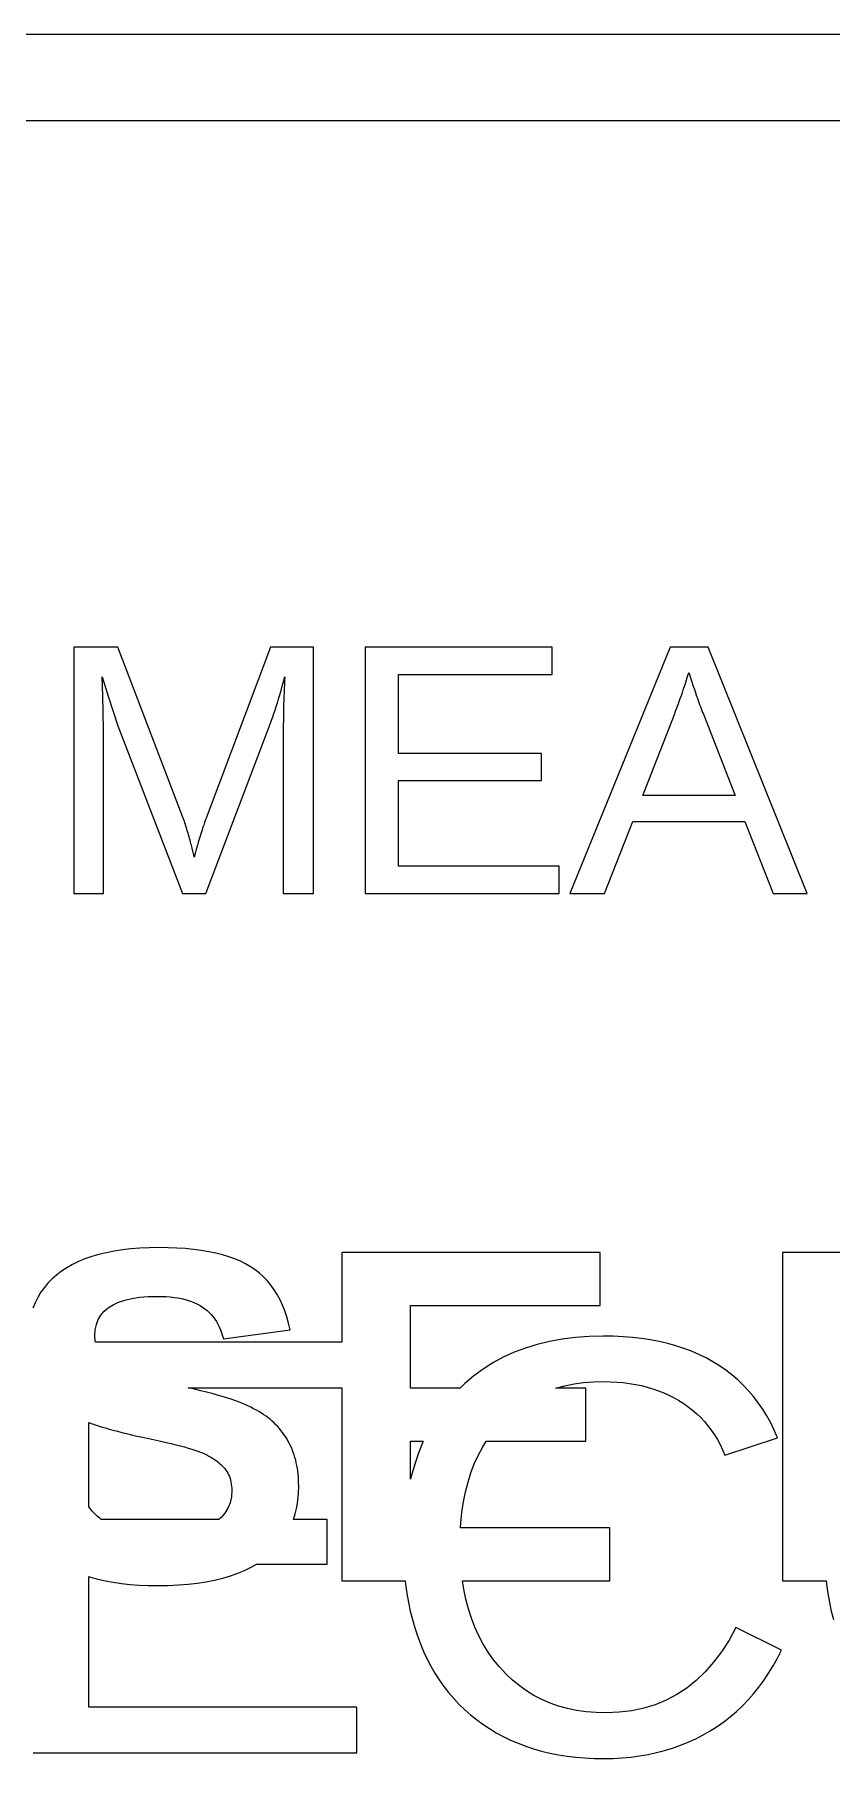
# Model space of a CAD drawing. Header units: metres. Extents: x -140 to 140, y -90 to 90.
# Drawn here: x 53.25 to 62.52, y -70.07 to -50 of the extents above; entities that cross this region are included whole.
import ezdxf

# ---------------------------------------------------------------- set-up
doc = ezdxf.new("R2010")
doc.units = ezdxf.units.M

msp = doc.modelspace()

# ---------------------------------------------------------------- linework, layer by layer
for p, q in [((70, -50), (40, -50)), ((41, -51), (70, -51)), ((54.2189, -57.1336), (53.7083, -57.1336)), ((53.7083, -57.1336), (53.7083, -60)), ((54.9818, -59.1212), (54.2189, -57.1336)), ((55.997, -57.1336), (55.2483, -59.1212)), ((56.4954, -57.1336), (55.997, -57.1336)), ((56.4954, -60), (56.4954, -57.1336)), ((59.2726, -57.1336), (57.0978, -57.1336)), ((57.0978, -57.1336), (57.0978, -60)), ((59.2726, -57.4509), (59.2726, -57.1336)), ((60.6479, -57.1336), (59.4782, -60)), ((61.0894, -57.1336), (60.6479, -57.1336)), ((62.2409, -60), (61.0894, -57.1336)), ((54.046, -57.7032), (54.0399, -57.4774)), ((54.0399, -57.4774), (54.107, -57.7012)), ((56.1188, -57.637), (56.1336, -57.5857)), ((56.1336, -57.5857), (56.1485, -57.5325)), ((56.1485, -57.5325), (56.1638, -57.4774)), ((56.1586, -57.5681), (56.1563, -57.6139)), ((56.1611, -57.5226), (56.1586, -57.5681)), ((56.1638, -57.4774), (56.1611, -57.5226)), ((57.4864, -58.3705), (57.4864, -57.4509)), ((57.4864, -57.4509), (59.2726, -57.4509)), ((60.8094, -57.5965), (60.8192, -57.5665)), ((60.8192, -57.5665), (60.8285, -57.5377)), ((60.8285, -57.5377), (60.8372, -57.51)), ((60.8372, -57.51), (60.8453, -57.4835)), ((60.8453, -57.4835), (60.8636, -57.4265)), ((60.8636, -57.4265), (60.9185, -57.5954)), ((54.0541, -58.0877), (54.046, -57.7032)), ((54.107, -57.7012), (54.2209, -58.047)), ((56.0623, -57.8235), (56.0761, -57.7797)), ((56.0761, -57.7797), (56.0901, -57.734)), ((56.0901, -57.734), (56.1043, -57.6864)), ((56.1043, -57.6864), (56.1188, -57.637)), ((56.1508, -57.753), (56.1494, -57.7999)), ((56.1524, -57.7063), (56.1508, -57.753)), ((56.1542, -57.66), (56.1524, -57.7063)), ((56.1563, -57.6139), (56.1542, -57.66)), ((60.7381, -57.7998), (60.7514, -57.7631)), ((60.7514, -57.7631), (60.7642, -57.7275)), ((60.7642, -57.7275), (60.7764, -57.693)), ((60.7764, -57.693), (60.7879, -57.6597)), ((60.7879, -57.6597), (60.7989, -57.6275)), ((60.7989, -57.6275), (60.8094, -57.5965)), ((60.9185, -57.5954), (60.9273, -57.6224)), ((60.9273, -57.6224), (60.9361, -57.649)), ((60.9361, -57.649), (60.9448, -57.6751)), ((60.9448, -57.6751), (60.9536, -57.7008)), ((60.9536, -57.7008), (60.9623, -57.7261)), ((60.9623, -57.7261), (60.9711, -57.7509)), ((60.9711, -57.7509), (60.9799, -57.7754)), ((60.9799, -57.7754), (60.9886, -57.7993)), ((55.9971, -58.0145), (56.0096, -57.98)), ((56.0096, -57.98), (56.0224, -57.9437)), ((56.0224, -57.9437), (56.0355, -57.9055)), ((56.0355, -57.9055), (56.0488, -57.8655)), ((56.0488, -57.8655), (56.0623, -57.8235)), ((56.1459, -57.9906), (56.1456, -58.039)), ((56.1464, -57.9425), (56.1459, -57.9906)), ((56.1472, -57.8947), (56.1464, -57.9425)), ((56.1482, -57.8472), (56.1472, -57.8947)), ((56.1494, -57.7999), (56.1482, -57.8472)), ((60.3286, -58.8587), (60.6947, -57.9168)), ((60.6947, -57.9168), (60.7098, -57.8767)), ((60.7098, -57.8767), (60.7242, -57.8377)), ((60.7242, -57.8377), (60.7381, -57.7998)), ((60.9886, -57.7993), (60.9974, -57.8229)), ((60.9974, -57.8229), (61.0061, -57.846)), ((61.0061, -57.846), (61.0149, -57.8687)), ((61.0149, -57.8687), (61.0237, -57.8909)), ((61.0237, -57.8909), (61.0324, -57.9127)), ((61.0324, -57.9127), (61.4007, -58.8587)), ((54.0541, -60), (54.0541, -58.0877)), ((54.2209, -58.047), (54.9716, -60)), ((55.2442, -60), (55.9971, -58.0145)), ((56.1456, -58.039), (56.1455, -58.0877)), ((56.1455, -58.0877), (56.1455, -60)), ((59.1505, -58.3705), (57.4864, -58.3705)), ((59.1505, -58.6838), (59.1505, -58.3705)), ((57.4864, -59.6826), (57.4864, -58.6838)), ((57.4864, -58.6838), (59.1505, -58.6838)), ((61.4007, -58.8587), (60.3286, -58.8587)), ((54.988, -59.1397), (54.9818, -59.1212)), ((54.9942, -59.1585), (54.988, -59.1397)), ((55.0004, -59.1775), (54.9942, -59.1585)), ((55.0065, -59.1967), (55.0004, -59.1775)), ((55.0126, -59.216), (55.0065, -59.1967)), ((55.2243, -59.1868), (55.2189, -59.2029)), ((55.2292, -59.1722), (55.2243, -59.1868)), ((55.2339, -59.1591), (55.2292, -59.1722)), ((55.2381, -59.1474), (55.2339, -59.1591)), ((55.2419, -59.1372), (55.2381, -59.1474)), ((55.2453, -59.1285), (55.2419, -59.1372)), ((55.2483, -59.1212), (55.2453, -59.1285)), ((59.881, -60), (60.2106, -59.1618)), ((60.2106, -59.1618), (61.5166, -59.1618)), ((61.5166, -59.1618), (61.8441, -60)), ((55.0187, -59.2356), (55.0126, -59.216)), ((55.0247, -59.2554), (55.0187, -59.2356)), ((55.0307, -59.2754), (55.0247, -59.2554)), ((55.0367, -59.2957), (55.0307, -59.2754)), ((55.0426, -59.3161), (55.0367, -59.2957)), ((55.0484, -59.3367), (55.0426, -59.3161)), ((55.0543, -59.3575), (55.0484, -59.3367)), ((55.0601, -59.3785), (55.0543, -59.3575)), ((55.0657, -59.3992), (55.0601, -59.3785)), ((55.0711, -59.419), (55.0657, -59.3992)), ((55.163, -59.3787), (55.1561, -59.4017)), ((55.1703, -59.3547), (55.163, -59.3787)), ((55.1781, -59.3297), (55.1703, -59.3547)), ((55.1859, -59.3049), (55.1781, -59.3297)), ((55.1933, -59.2816), (55.1859, -59.3049)), ((55.2003, -59.2597), (55.1933, -59.2816)), ((55.2069, -59.2393), (55.2003, -59.2597)), ((55.2131, -59.2204), (55.2069, -59.2393)), ((55.2189, -59.2029), (55.2131, -59.2204)), ((55.0761, -59.4378), (55.0711, -59.419)), ((55.0809, -59.4558), (55.0761, -59.4378)), ((55.0853, -59.4729), (55.0809, -59.4558)), ((55.0894, -59.489), (55.0853, -59.4729)), ((55.0933, -59.5043), (55.0894, -59.489)), ((55.0968, -59.5186), (55.0933, -59.5043)), ((55.1, -59.5321), (55.0968, -59.5186)), ((55.103, -59.5446), (55.1, -59.5321)), ((55.1056, -59.5563), (55.103, -59.5446)), ((55.1079, -59.567), (55.1056, -59.5563)), ((55.11, -59.5769), (55.1079, -59.567)), ((55.1127, -59.5638), (55.11, -59.5769)), ((55.1158, -59.5498), (55.1127, -59.5638)), ((55.1194, -59.5348), (55.1158, -59.5498)), ((55.1234, -59.5188), (55.1194, -59.5348)), ((55.1277, -59.5018), (55.1234, -59.5188)), ((55.1326, -59.4837), (55.1277, -59.5018)), ((55.1378, -59.4647), (55.1326, -59.4837)), ((55.1435, -59.4447), (55.1378, -59.4647)), ((55.1496, -59.4237), (55.1435, -59.4447)), ((55.1561, -59.4017), (55.1496, -59.4237)), ((59.356, -59.6826), (57.4864, -59.6826)), ((59.356, -60), (59.356, -59.6826)), ((53.7083, -60), (54.0541, -60)), ((54.9716, -60), (55.2442, -60)), ((56.1455, -60), (56.4954, -60)), ((57.0978, -60), (59.356, -60)), ((59.4782, -60), (59.881, -60)), ((61.8441, -60), (62.2409, -60)), ((53.999, -64.201), (53.9161, -64.2254)), ((54.0861, -64.1798), (53.999, -64.201)), ((54.1774, -64.1618), (54.0861, -64.1798)), ((54.2729, -64.1472), (54.1774, -64.1618)), ((54.3726, -64.1358), (54.2729, -64.1472)), ((54.4765, -64.1276), (54.3726, -64.1358)), ((54.5845, -64.1228), (54.4765, -64.1276)), ((54.6968, -64.1211), (54.5845, -64.1228)), ((54.804, -64.1224), (54.6968, -64.1211)), ((54.9071, -64.1264), (54.804, -64.1224)), ((55.0059, -64.133), (54.9071, -64.1264)), ((55.1006, -64.1422), (55.0059, -64.133)), ((55.1911, -64.154), (55.1006, -64.1422)), ((55.2774, -64.1685), (55.1911, -64.154)), ((55.3595, -64.1856), (55.2774, -64.1685)), ((55.4374, -64.2054), (55.3595, -64.1856)), ((55.5111, -64.2277), (55.4374, -64.2054)), ((59.8318, -64.1781), (56.8263, -64.1781)), ((56.8263, -64.1781), (56.8263, -65.2226)), ((59.8318, -64.7965), (59.8318, -64.1781)), ((62.7525, -64.1781), (61.9523, -64.1781)), ((61.9523, -64.1781), (61.9523, -68)), ((53.5643, -64.3965), (53.5067, -64.4402)), ((53.6263, -64.3557), (53.5643, -64.3965)), ((53.6925, -64.3183), (53.6263, -64.3557)), ((53.7628, -64.284), (53.6925, -64.3183)), ((53.8374, -64.2531), (53.7628, -64.284)), ((53.9161, -64.2254), (53.8374, -64.2531)), ((55.5807, -64.2527), (55.5111, -64.2277)), ((55.646, -64.2804), (55.5807, -64.2527)), ((55.7072, -64.3107), (55.646, -64.2804)), ((55.7641, -64.3436), (55.7072, -64.3107)), ((55.8175, -64.3795), (55.7641, -64.3436)), ((55.8679, -64.4189), (55.8175, -64.3795)), ((53.3616, -64.5889), (53.3225, -64.6441)), ((53.4054, -64.5365), (53.3616, -64.5889)), ((53.4538, -64.4869), (53.4054, -64.5365)), ((53.5067, -64.4402), (53.4538, -64.4869)), ((55.9153, -64.4617), (55.8679, -64.4189)), ((55.9596, -64.5079), (55.9153, -64.4617)), ((56.001, -64.5576), (55.9596, -64.5079)), ((56.0394, -64.6107), (56.001, -64.5576)), ((56.0748, -64.6672), (56.0394, -64.6107)), ((53.258, -64.7633), (53.2327, -64.8272)), ((53.2879, -64.7023), (53.258, -64.7633)), ((53.3225, -64.6441), (53.2879, -64.7023)), ((54.1084, -64.8202), (54.1643, -64.7851)), ((54.1643, -64.7851), (54.2289, -64.7555)), ((54.2289, -64.7555), (54.302, -64.7312)), ((54.302, -64.7312), (54.3837, -64.7123)), ((54.3837, -64.7123), (54.4741, -64.6988)), ((54.4741, -64.6988), (54.573, -64.6908)), ((54.573, -64.6908), (54.6805, -64.688)), ((54.6805, -64.688), (54.7322, -64.6888)), ((54.7322, -64.6888), (54.7819, -64.691)), ((54.7819, -64.691), (54.8298, -64.6947)), ((54.8298, -64.6947), (54.8758, -64.6999)), ((54.8758, -64.6999), (54.92, -64.7065)), ((54.92, -64.7065), (54.9622, -64.7146)), ((54.9622, -64.7146), (55.0026, -64.7242)), ((55.0026, -64.7242), (55.0411, -64.7353)), ((55.0411, -64.7353), (55.0777, -64.7479)), ((55.0777, -64.7479), (55.1124, -64.7619)), ((55.1124, -64.7619), (55.1453, -64.7774)), ((55.1453, -64.7774), (55.1763, -64.7944)), ((55.1763, -64.7944), (55.2054, -64.8129)), ((55.2054, -64.8129), (55.2328, -64.8328)), ((56.1071, -64.7272), (56.0748, -64.6672)), ((56.1365, -64.7906), (56.1071, -64.7272)), ((56.1628, -64.8575), (56.1365, -64.7906)), ((57.6265, -65.7568), (57.6265, -64.7965)), ((57.6265, -64.7965), (59.8318, -64.7965)), ((53.9579, -65.0763), (53.9708, -65.0143)), ((53.9708, -65.0143), (53.9923, -64.9577)), ((53.9923, -64.9577), (54.0224, -64.9064)), ((54.0224, -64.9064), (54.0611, -64.8606)), ((54.0611, -64.8606), (54.1084, -64.8202)), ((55.2328, -64.8328), (55.2588, -64.8541)), ((55.2588, -64.8541), (55.2833, -64.8769)), ((55.2833, -64.8769), (55.3064, -64.9012)), ((55.3064, -64.9012), (55.328, -64.9269)), ((55.328, -64.9269), (55.3481, -64.954)), ((55.3481, -64.954), (55.3668, -64.9826)), ((55.3668, -64.9826), (55.384, -65.0126)), ((55.384, -65.0126), (55.3997, -65.0441)), ((56.1862, -64.9278), (56.1628, -64.8575)), ((56.2066, -65.0015), (56.1862, -64.9278)), ((56.2239, -65.0786), (56.2066, -65.0015)), ((53.9536, -65.1437), (53.9579, -65.0763)), ((53.954, -65.1664), (53.9536, -65.1437)), ((53.9554, -65.1884), (53.954, -65.1664)), ((53.9577, -65.2097), (53.9554, -65.1884)), ((53.9597, -65.2226), (53.9577, -65.2097)), ((55.3997, -65.0441), (55.414, -65.077)), ((55.414, -65.077), (55.4268, -65.1114)), ((55.4268, -65.1114), (55.4382, -65.1472)), ((55.4382, -65.1472), (55.4481, -65.1844)), ((55.4481, -65.1844), (56.2239, -65.0786)), ((59.2416, -65.2127), (59.099, -65.2472)), ((59.3899, -65.1859), (59.2416, -65.2127)), ((59.5439, -65.1667), (59.3899, -65.1859)), ((59.7034, -65.1552), (59.5439, -65.1667)), ((59.8686, -65.1514), (59.7034, -65.1552)), ((59.9845, -65.1532), (59.8686, -65.1514)), ((60.0974, -65.1585), (59.9845, -65.1532)), ((60.2073, -65.1673), (60.0974, -65.1585)), ((60.3143, -65.1797), (60.2073, -65.1673)), ((60.4183, -65.1956), (60.3143, -65.1797)), ((60.5193, -65.215), (60.4183, -65.1956)), ((60.6174, -65.2379), (60.5193, -65.215)), ((56.8263, -65.2226), (53.9597, -65.2226)), ((58.7046, -65.3967), (58.5844, -65.4618)), ((58.8304, -65.3392), (58.7046, -65.3967)), ((58.9619, -65.2894), (58.8304, -65.3392)), ((59.099, -65.2472), (58.9619, -65.2894)), ((60.7125, -65.2644), (60.6174, -65.2379)), ((60.8046, -65.2944), (60.7125, -65.2644)), ((60.8938, -65.328), (60.8046, -65.2944)), ((60.98, -65.3651), (60.8938, -65.328)), ((61.0632, -65.4057), (60.98, -65.3651)), ((61.1434, -65.4498), (61.0632, -65.4057)), ((58.3608, -65.6151), (58.2574, -65.7032)), ((58.4698, -65.5346), (58.3608, -65.6151)), ((58.5844, -65.4618), (58.4698, -65.5346)), ((61.2206, -65.4974), (61.1434, -65.4498)), ((61.2945, -65.5484), (61.2206, -65.4974)), ((61.3653, -65.6029), (61.2945, -65.5484)), ((61.4328, -65.6607), (61.3653, -65.6029)), ((55.1133, -65.769), (55.0378, -65.7516)), ((55.0378, -65.7516), (56.8263, -65.7516)), ((55.185, -65.7862), (55.1133, -65.769)), ((55.253, -65.8032), (55.185, -65.7862)), ((55.3174, -65.82), (55.253, -65.8032)), ((55.378, -65.8366), (55.3174, -65.82)), ((56.8263, -65.7516), (56.8263, -68)), ((58.2028, -65.7568), (57.6265, -65.7568)), ((58.2574, -65.7032), (58.2028, -65.7568)), ((59.3144, -65.7568), (59.3172, -65.7558)), ((59.6663, -65.7568), (59.3144, -65.7568)), ((59.3172, -65.7558), (59.4205, -65.7287)), ((59.4205, -65.7287), (59.5279, -65.7075)), ((59.5279, -65.7075), (59.6396, -65.6924)), ((59.6396, -65.6924), (59.7554, -65.6834)), ((59.6663, -66.3752), (59.6663, -65.7568)), ((59.7554, -65.6834), (59.8754, -65.6804)), ((59.8754, -65.6804), (59.9523, -65.6817)), ((59.9523, -65.6817), (60.0276, -65.6856)), ((60.0276, -65.6856), (60.1012, -65.6921)), ((60.1012, -65.6921), (60.1733, -65.7012)), ((60.1733, -65.7012), (60.2437, -65.713)), ((60.2437, -65.713), (60.3125, -65.7273)), ((60.3125, -65.7273), (60.3796, -65.7443)), ((60.3796, -65.7443), (60.4451, -65.7638)), ((60.4451, -65.7638), (60.509, -65.786)), ((60.509, -65.786), (60.5713, -65.8108)), ((60.5713, -65.8108), (60.632, -65.8382)), ((61.4971, -65.722), (61.4328, -65.6607)), ((61.5583, -65.7866), (61.4971, -65.722)), ((61.6162, -65.8547), (61.5583, -65.7866)), ((55.4349, -65.853), (55.378, -65.8366)), ((55.4881, -65.8691), (55.4349, -65.853)), ((55.5376, -65.8851), (55.4881, -65.8691)), ((55.5833, -65.9008), (55.5376, -65.8851)), ((55.6254, -65.9164), (55.5833, -65.9008)), ((55.6638, -65.9317), (55.6254, -65.9164)), ((55.6997, -65.9471), (55.6638, -65.9317)), ((55.7345, -65.963), (55.6997, -65.9471)), ((55.7681, -65.9792), (55.7345, -65.963)), ((55.8005, -65.9957), (55.7681, -65.9792)), ((55.8317, -66.0127), (55.8005, -65.9957)), ((55.8618, -66.03), (55.8317, -66.0127)), ((60.632, -65.8382), (60.691, -65.8681)), ((60.691, -65.8681), (60.7484, -65.9008)), ((60.7484, -65.9008), (60.8038, -65.9358)), ((60.8038, -65.9358), (60.8568, -65.9732)), ((60.8568, -65.9732), (60.9075, -66.0129)), ((60.9075, -66.0129), (60.9557, -66.055)), ((61.6709, -65.9262), (61.6162, -65.8547)), ((61.7223, -66.0011), (61.6709, -65.9262)), ((61.7706, -66.0794), (61.7223, -66.0011)), ((53.8839, -67.1369), (53.8839, -66.158)), ((53.8839, -66.158), (53.9101, -66.1677)), ((53.9101, -66.1677), (53.9375, -66.1773)), ((53.9375, -66.1773), (53.968, -66.1874)), ((53.968, -66.1874), (54.0016, -66.198)), ((54.0016, -66.198), (54.0383, -66.209)), ((54.0383, -66.209), (54.078, -66.2205)), ((54.078, -66.2205), (54.1209, -66.2324)), ((55.8907, -66.0478), (55.8618, -66.03)), ((55.9184, -66.0659), (55.8907, -66.0478)), ((55.9449, -66.0844), (55.9184, -66.0659)), ((55.9703, -66.1033), (55.9449, -66.0844)), ((55.9945, -66.1226), (55.9703, -66.1033)), ((56.0176, -66.1422), (55.9945, -66.1226)), ((56.0394, -66.1623), (56.0176, -66.1422)), ((56.0603, -66.1828), (56.0394, -66.1623)), ((56.0805, -66.204), (56.0603, -66.1828)), ((56.0998, -66.2258), (56.0805, -66.204)), ((60.9557, -66.055), (61.0016, -66.0993)), ((61.0016, -66.0993), (61.045, -66.1461)), ((61.045, -66.1461), (61.0861, -66.1951)), ((61.0861, -66.1951), (61.1248, -66.2464)), ((61.8157, -66.1611), (61.7706, -66.0794)), ((61.8575, -66.2462), (61.8157, -66.1611)), ((54.1209, -66.2324), (54.1668, -66.2448)), ((54.1668, -66.2448), (54.2158, -66.2577)), ((54.2158, -66.2577), (54.2678, -66.2711)), ((54.2678, -66.2711), (54.323, -66.2849)), ((54.323, -66.2849), (54.3812, -66.2991)), ((54.3812, -66.2991), (54.4425, -66.3139)), ((54.4425, -66.3139), (54.5069, -66.3291)), ((54.5069, -66.3291), (54.5814, -66.3444)), ((54.5814, -66.3444), (54.6521, -66.3593)), ((54.6521, -66.3593), (54.7189, -66.3738)), ((54.7189, -66.3738), (54.782, -66.388)), ((54.782, -66.388), (54.8412, -66.4019)), ((54.8412, -66.4019), (54.8966, -66.4154)), ((54.8966, -66.4154), (54.9483, -66.4285)), ((56.1184, -66.2481), (56.0998, -66.2258)), ((56.1362, -66.2711), (56.1184, -66.2481)), ((56.1533, -66.2947), (56.1362, -66.2711)), ((56.1696, -66.3189), (56.1533, -66.2947)), ((56.1851, -66.3437), (56.1696, -66.3189)), ((56.1998, -66.3692), (56.1851, -66.3437)), ((56.2138, -66.3952), (56.1998, -66.3692)), ((56.227, -66.4218), (56.2138, -66.3952)), ((56.2394, -66.4491), (56.227, -66.4218)), ((57.6265, -66.8173), (57.6265, -66.3752)), ((57.6265, -66.3752), (57.7743, -66.3752)), ((57.7743, -66.3752), (57.7215, -66.5022)), ((58.4612, -66.4463), (58.5046, -66.3752)), ((58.5046, -66.3752), (59.6663, -66.3752)), ((61.1248, -66.2464), (61.1611, -66.3001)), ((61.1611, -66.3001), (61.195, -66.3562)), ((61.195, -66.3562), (61.2266, -66.4145)), ((61.2266, -66.4145), (61.2557, -66.4752)), ((61.2825, -66.5382), (61.8962, -66.3348)), ((61.8962, -66.3348), (61.8575, -66.2462)), ((54.9483, -66.4285), (54.9961, -66.4413)), ((54.9961, -66.4413), (55.0401, -66.4538)), ((55.0401, -66.4538), (55.0804, -66.4659)), ((55.0804, -66.4659), (55.1168, -66.4776)), ((55.1168, -66.4776), (55.1494, -66.489)), ((55.1494, -66.489), (55.1783, -66.5)), ((55.1783, -66.5), (55.2047, -66.5111)), ((55.2047, -66.5111), (55.2302, -66.5225)), ((55.2302, -66.5225), (55.2548, -66.5344)), ((55.2548, -66.5344), (55.2785, -66.5467)), ((55.2785, -66.5467), (55.3012, -66.5595)), ((55.3012, -66.5595), (55.323, -66.5726)), ((55.323, -66.5726), (55.3439, -66.5862)), ((55.3439, -66.5862), (55.3638, -66.6002)), ((55.3638, -66.6002), (55.3828, -66.6146)), ((55.3828, -66.6146), (55.4009, -66.6294)), ((56.2511, -66.477), (56.2394, -66.4491)), ((56.2619, -66.5055), (56.2511, -66.477)), ((56.2719, -66.5346), (56.2619, -66.5055)), ((56.2809, -66.5644), (56.2719, -66.5346)), ((56.2892, -66.5949), (56.2809, -66.5644)), ((56.2966, -66.626), (56.2892, -66.5949)), ((57.7215, -66.5022), (57.6741, -66.64)), ((58.3673, -66.6391), (58.4116, -66.5405)), ((58.4116, -66.5405), (58.4612, -66.4463)), ((61.2557, -66.4752), (61.2825, -66.5382)), ((55.4009, -66.6294), (55.418, -66.6446)), ((55.418, -66.6446), (55.4342, -66.6603)), ((55.4342, -66.6603), (55.4495, -66.6763)), ((55.4495, -66.6763), (55.4637, -66.6929)), ((55.4637, -66.6929), (55.4769, -66.7102)), ((55.4769, -66.7102), (55.4888, -66.7282)), ((55.4888, -66.7282), (55.4996, -66.7468)), ((55.4996, -66.7468), (55.5093, -66.7661)), ((55.5093, -66.7661), (55.5179, -66.7861)), ((55.5179, -66.7861), (55.5253, -66.8067)), ((55.5253, -66.8067), (55.5316, -66.8281)), ((56.3031, -66.6578), (56.2966, -66.626)), ((56.3087, -66.6902), (56.3031, -66.6578)), ((56.3135, -66.7234), (56.3087, -66.6902)), ((56.3174, -66.7571), (56.3135, -66.7234)), ((56.3204, -66.7915), (56.3174, -66.7571)), ((56.3226, -66.8266), (56.3204, -66.7915)), ((57.6339, -66.7835), (57.6265, -66.8173)), ((57.6741, -66.64), (57.6339, -66.7835)), ((58.2943, -66.8498), (58.3282, -66.7422)), ((58.3282, -66.7422), (58.3673, -66.6391)), ((55.5408, -67.0203), (55.526, -67.0897)), ((55.5316, -66.8281), (55.5367, -66.8501)), ((55.5367, -66.8501), (55.5407, -66.8728)), ((55.5407, -66.8728), (55.5435, -66.8961)), ((55.5458, -66.9449), (55.5408, -67.0203)), ((55.5435, -66.8961), (55.5452, -66.9202)), ((55.5452, -66.9202), (55.5458, -66.9449)), ((56.3144, -67.0652), (56.3218, -66.9836)), ((56.3218, -66.9836), (56.3243, -66.8987)), ((56.3239, -66.8623), (56.3226, -66.8266)), ((56.3243, -66.8987), (56.3239, -66.8623)), ((58.2421, -67.0784), (58.2656, -66.9618)), ((58.2656, -66.9618), (58.2943, -66.8498)), ((53.8971, -67.1559), (53.8839, -67.1369)), ((53.9224, -67.1878), (53.8971, -67.1559)), ((53.9495, -67.2177), (53.9224, -67.1878)), ((53.9784, -67.2457), (53.9495, -67.2177)), ((55.4665, -67.2104), (55.4218, -67.2617)), ((55.5012, -67.1531), (55.4665, -67.2104)), ((55.526, -67.0897), (55.5012, -67.1531)), ((56.265, -67.2841), (56.2849, -67.2192)), ((56.2849, -67.2192), (56.3021, -67.1438)), ((56.3021, -67.1438), (56.3144, -67.0652)), ((58.2108, -67.3249), (58.2238, -67.1994)), ((58.2238, -67.1994), (58.2421, -67.0784)), ((54.009, -67.2717), (53.9784, -67.2457)), ((54.0257, -67.2841), (54.009, -67.2717)), ((55.3948, -67.2841), (54.0257, -67.2841)), ((55.4218, -67.2617), (55.3948, -67.2841)), ((56.6574, -67.2841), (56.265, -67.2841)), ((56.6574, -67.8063), (56.6574, -67.2841)), ((58.2074, -67.3816), (58.2108, -67.3249)), ((59.943, -67.3816), (58.2074, -67.3816)), ((59.943, -68), (59.943, -67.3816)), ((55.7706, -67.8416), (55.8326, -67.8063)), ((55.8326, -67.8063), (56.6574, -67.8063)), ((53.8839, -69.4711), (53.8839, -67.95)), ((53.8839, -67.95), (53.9014, -67.9556)), ((53.9014, -67.9556), (53.9863, -67.9787)), ((53.9863, -67.9787), (54.075, -67.9988)), ((54.075, -67.9988), (54.1674, -68.0157)), ((54.1674, -68.0157), (54.2636, -68.0296)), ((54.2636, -68.0296), (54.3636, -68.0404)), ((55.037, -68.0384), (55.1448, -68.0261)), ((55.1448, -68.0261), (55.248, -68.0103)), ((55.248, -68.0103), (55.3466, -67.991)), ((55.3466, -67.991), (55.4406, -67.9681)), ((55.4406, -67.9681), (55.53, -67.9418)), ((55.53, -67.9418), (55.6148, -67.9119)), ((55.6148, -67.9119), (55.695, -67.8785)), ((55.695, -67.8785), (55.7706, -67.8416)), ((56.8263, -68), (57.5647, -68)), ((57.5647, -68), (57.5688, -68.0393)), ((58.2439, -68.0971), (58.2286, -68)), ((58.2286, -68), (59.943, -68)), ((61.9523, -68), (62.4622, -68)), ((62.4622, -68), (62.4663, -68.0393)), ((54.3636, -68.0404), (54.4673, -68.0481)), ((54.4673, -68.0481), (54.5747, -68.0527)), ((54.5747, -68.0527), (54.6859, -68.0542)), ((54.6859, -68.0542), (54.8076, -68.0525)), ((54.8076, -68.0525), (54.9246, -68.0472)), ((54.9246, -68.0472), (55.037, -68.0384)), ((57.5688, -68.0393), (57.5835, -68.1458)), ((57.5835, -68.1458), (57.6015, -68.2498)), ((58.2683, -68.2139), (58.2439, -68.0971)), ((58.2982, -68.3266), (58.2683, -68.2139)), ((62.4663, -68.0393), (62.481, -68.1458)), ((62.481, -68.1458), (62.499, -68.2498)), ((57.6015, -68.2498), (57.6227, -68.3514)), ((57.6227, -68.3514), (57.6473, -68.4505)), ((58.3336, -68.4352), (58.2982, -68.3266)), ((62.499, -68.2498), (62.5202, -68.3514)), ((62.5202, -68.3514), (62.5448, -68.4505)), ((57.6473, -68.4505), (57.675, -68.5473)), ((57.675, -68.5473), (57.7061, -68.6416)), ((58.3743, -68.5398), (58.3336, -68.4352)), ((58.4206, -68.6403), (58.3743, -68.5398)), ((61.4113, -68.5421), (61.3307, -68.689)), ((61.9402, -68.8065), (61.4113, -68.5421)), ((57.7061, -68.6416), (57.7404, -68.7334)), ((57.7404, -68.7334), (57.778, -68.8229)), ((57.778, -68.8229), (57.8189, -68.9099)), ((58.4722, -68.7367), (58.4206, -68.6403)), ((58.5293, -68.829), (58.4722, -68.7367)), ((58.5918, -68.9173), (58.5293, -68.829)), ((61.2441, -68.8242), (61.1516, -68.9477)), ((61.3307, -68.689), (61.2441, -68.8242)), ((61.8934, -68.8997), (61.9402, -68.8065)), ((57.8189, -68.9099), (57.8629, -68.9942)), ((57.8629, -68.9942), (57.9099, -69.0754)), ((58.6598, -69.0015), (58.5918, -68.9173)), ((58.7324, -69.0805), (58.6598, -69.0015)), ((61.1516, -68.9477), (61.0532, -69.0594)), ((61.7914, -69.0756), (61.8438, -68.9894)), ((61.8438, -68.9894), (61.8934, -68.8997)), ((57.9099, -69.0754), (57.9598, -69.1536)), ((57.9598, -69.1536), (58.0127, -69.2287)), ((58.0127, -69.2287), (58.0686, -69.3008)), ((58.8088, -69.1532), (58.7324, -69.0805)), ((58.8891, -69.2195), (58.8088, -69.1532)), ((58.9732, -69.2796), (58.8891, -69.2195)), ((60.949, -69.1593), (60.8388, -69.2475)), ((61.0532, -69.0594), (60.949, -69.1593)), ((61.678, -69.2376), (61.7361, -69.1583)), ((61.7361, -69.1583), (61.7914, -69.0756)), ((58.0686, -69.3008), (58.1275, -69.3699)), ((58.1275, -69.3699), (58.1893, -69.4359)), ((59.0611, -69.3333), (58.9732, -69.2796)), ((59.1529, -69.3807), (59.0611, -69.3333)), ((59.2484, -69.4218), (59.1529, -69.3807)), ((59.3479, -69.4565), (59.2484, -69.4218)), ((60.6008, -69.3885), (60.4729, -69.4415)), ((60.7227, -69.3239), (60.6008, -69.3885)), ((60.8388, -69.2475), (60.7227, -69.3239)), ((61.4867, -69.4543), (61.5533, -69.3855)), ((61.5533, -69.3855), (61.617, -69.3133)), ((61.617, -69.3133), (61.678, -69.2376)), ((56.9998, -69.4711), (53.8839, -69.4711)), ((56.9998, -70), (56.9998, -69.4711)), ((58.1893, -69.4359), (58.2541, -69.4988)), ((58.2541, -69.4988), (58.3218, -69.5587)), ((58.3218, -69.5587), (58.3925, -69.6155)), ((58.3925, -69.6155), (58.4662, -69.6693)), ((59.4511, -69.485), (59.3479, -69.4565)), ((59.5582, -69.5071), (59.4511, -69.485)), ((59.6691, -69.5229), (59.5582, -69.5071)), ((59.7839, -69.5323), (59.6691, -69.5229)), ((59.9025, -69.5355), (59.7839, -69.5323)), ((60.0539, -69.5296), (59.9025, -69.5355)), ((60.1995, -69.512), (60.0539, -69.5296)), ((60.3392, -69.4826), (60.1995, -69.512)), ((60.4729, -69.4415), (60.3392, -69.4826)), ((61.2699, -69.6396), (61.345, -69.5813)), ((61.345, -69.5813), (61.4172, -69.5196)), ((61.4172, -69.5196), (61.4867, -69.4543)), ((58.4662, -69.6693), (58.5429, -69.7201)), ((58.5429, -69.7201), (58.6225, -69.7678)), ((58.6225, -69.7678), (58.7048, -69.8121)), ((58.7048, -69.8121), (58.7894, -69.853)), ((60.9429, -69.8372), (61.0281, -69.7934)), ((61.0281, -69.7934), (61.1112, -69.7457)), ((61.1112, -69.7457), (61.192, -69.6944)), ((61.192, -69.6944), (61.2699, -69.6396)), ((53.2363, -70), (56.9998, -70)), ((58.7894, -69.853), (58.8763, -69.8903)), ((58.8763, -69.8903), (58.9654, -69.924)), ((58.9654, -69.924), (59.0569, -69.9542)), ((59.0569, -69.9542), (59.1507, -69.9808)), ((59.1507, -69.9808), (59.2469, -70.0039)), ((59.2469, -70.0039), (59.3453, -70.0234)), ((59.3453, -70.0234), (59.446, -70.0394)), ((60.2898, -70.0373), (60.3891, -70.0201)), ((60.3891, -70.0201), (60.4865, -69.9992)), ((60.4865, -69.9992), (60.5818, -69.9744)), ((60.5818, -69.9744), (60.6751, -69.9458)), ((60.6751, -69.9458), (60.7664, -69.9134)), ((60.7664, -69.9134), (60.8556, -69.8772)), ((60.8556, -69.8772), (60.9429, -69.8372)), ((59.446, -70.0394), (59.549, -70.0518)), ((59.549, -70.0518), (59.6544, -70.0607)), ((59.6544, -70.0607), (59.762, -70.066)), ((59.762, -70.066), (59.872, -70.0678)), ((59.872, -70.0678), (59.9795, -70.0659)), ((59.9795, -70.0659), (60.0849, -70.0602)), ((60.0849, -70.0602), (60.1884, -70.0506)), ((60.1884, -70.0506), (60.2898, -70.0373))]:
    msp.add_line(p, q)

doc.saveas('drawing.dxf')
